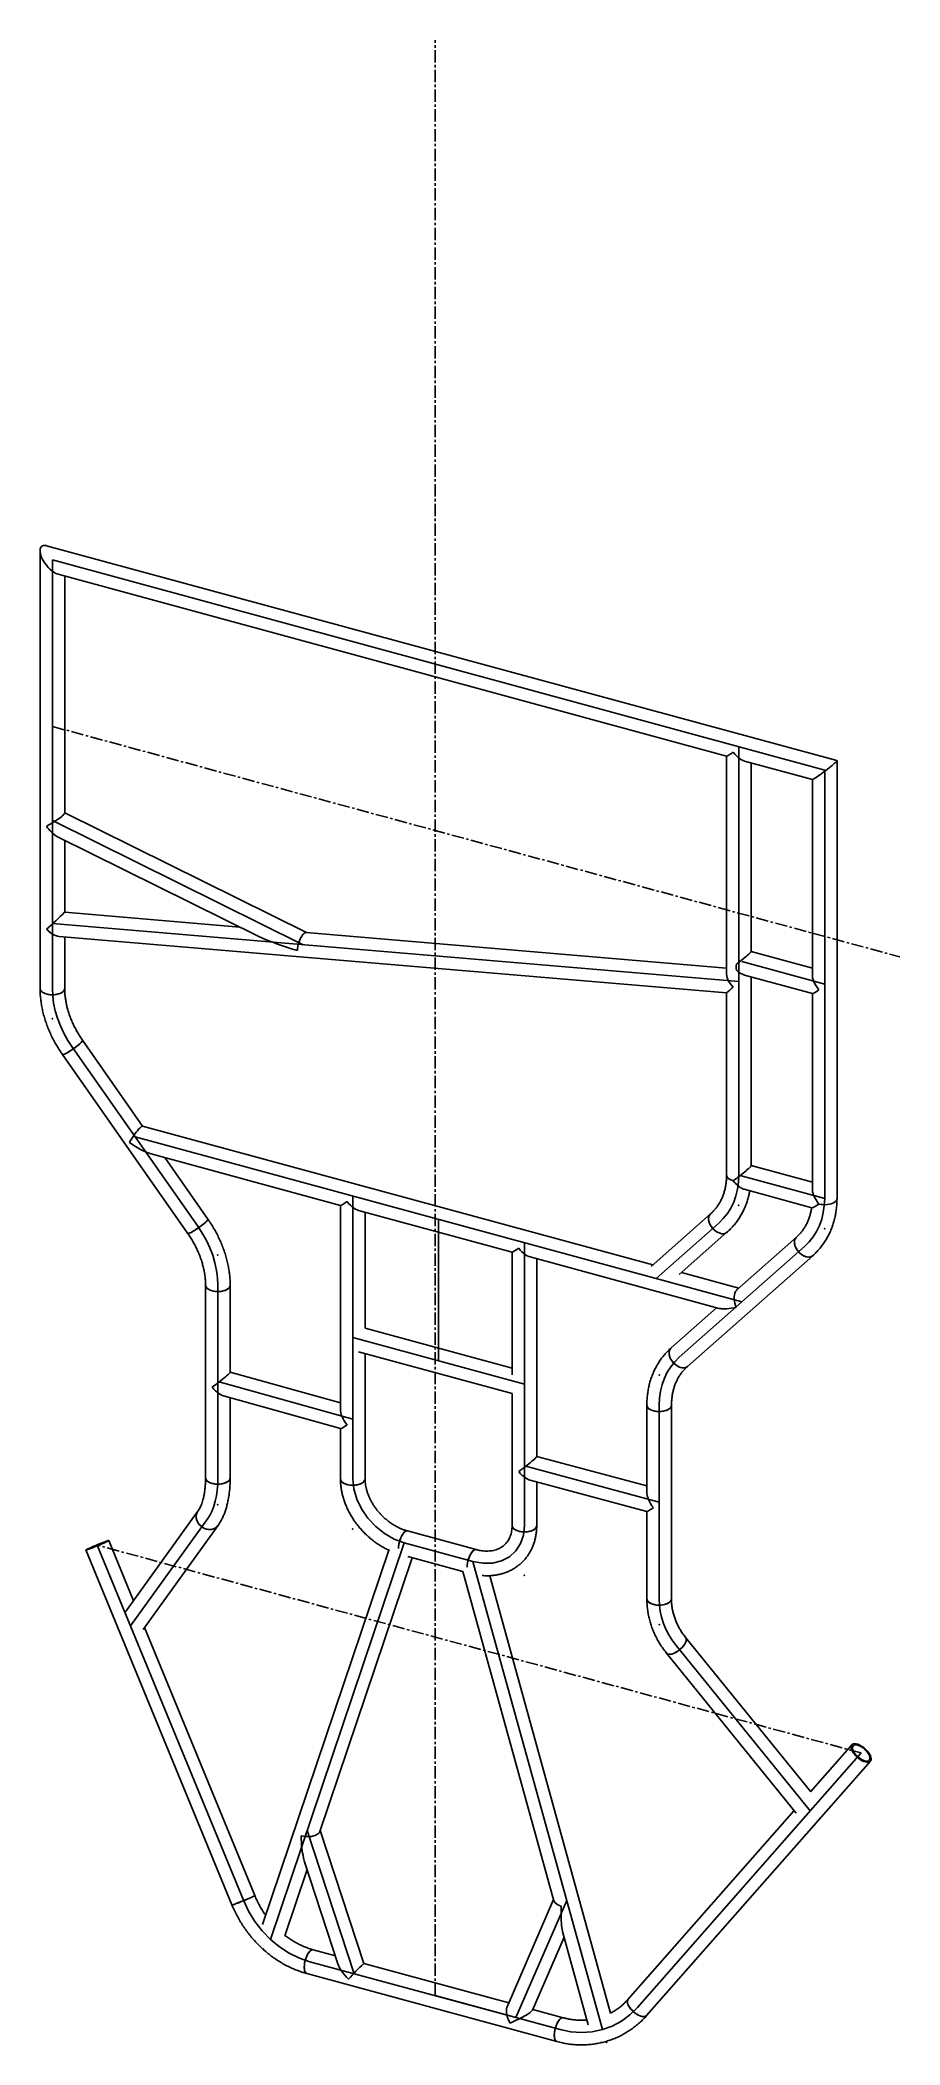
# Paper-space layout '_Trimetric' of a CAD drawing. Header units: millimetres. Extents: x -407 to 479, y -51 to 2014.
import ezdxf

# ---------------------------------------------------------------- set-up
doc = ezdxf.new("R2010")
doc.units = ezdxf.units.MM
doc.header["$PDSIZE"] = -1
doc.linetypes.add('CENTERX2', pattern=[20.32, 12.7, -2.54, 2.54, -2.54])

psp = doc.layouts.new('_Trimetric')

# ---------------------------------------------------------------- linework, layer by layer
at = {"color": 7, "linetype": 'CENTERX2'}
for p, q in [((0, 0), (0, 2014.4)), ((-394.4, 1307.4), (479.2, 1070)), ((439.2, 250), (-348.1, 464))]:
    psp.add_line(p, q, dxfattribs=at)
at = {"color": 7, "linetype": 'Continuous', "lineweight": 25}
for p, q in [((-407.1, 1488.5), (-407.1, 1037.6)), ((414.2, 1272.3), (-400.4, 1493.6)), ((-388.5, 1464.1), (300.5, 1276.8)), ((-381.7, 1218.2), (-381.7, 1462.3)), ((300.4, 1276.9), (300.4, 1052.7)), ((319.1, 1271.8), (388.9, 1252.8)), ((325.8, 1075.5), (325.8, 1270)), ((414.3, 821.2), (414.3, 1272.2)), ((388.9, 1252.8), (388.9, 1051.5)), ((-132.4, 1095), (-381.7, 1218.5)), ((-389.2, 1193.8), (-182.2, 1091.3)), ((-381.7, 1116), (-381.7, 1190.1)), ((-201.3, 1100.8), (-381.7, 1116)), ((300.4, 1058.5), (-132.8, 1095)), ((-387.6, 1091), (300.4, 1033)), ((-381.7, 1037.6), (-381.7, 1090.5)), ((388.9, 1058.5), (325.8, 1075.6)), ((300.4, 1033), (300.4, 845.3)), ((319.1, 1051.1), (388.9, 1032.2)), ((325.8, 854.9), (325.8, 1049.3)), ((388.9, 1032.2), (388.9, 830.9)), ((-301.4, 895.7), (-363.3, 984.1)), ((-384.1, 969.5), (-255, 785.3)), ((224.6, 752.8), (-301.5, 895.8)), ((-292.5, 867), (-97.4, 814)), ((-234.2, 799.8), (-278.6, 863.2)), ((388.9, 837.8), (325.8, 855)), ((318.6, 830.6), (388.4, 811.6)), ((-97.5, 814), (-97.5, 603.5)), ((-78.8, 808.9), (79.5, 765.9)), ((-72.1, 687.6), (-72.1, 807.1)), ((284, 805.3), (222.8, 751.2)), ((251.7, 742.9), (300.8, 786.3)), ((79.4, 765.9), (79.4, 639.6)), ((372.5, 781.3), (311.2, 727.2)), ((98.1, 760.9), (293, 707.9)), ((104.8, 555.4), (104.8, 759)), ((313, 728.8), (253.9, 744.8)), ((260.1, 648.2), (389.3, 762.2)), ((-236.6, 731.8), (-236.6, 533.4)), ((-211.2, 642.2), (-211.2, 731.8)), ((290.2, 708.6), (243.3, 667.2)), ((79.4, 646.5), (-72.1, 687.7)), ((-78.8, 663.2), (79.5, 620.2)), ((-72.1, 532.3), (-72.1, 661.4)), ((-97.5, 610.5), (-211.2, 642.2)), ((79.4, 620.2), (79.4, 484.2)), ((-217.9, 617.8), (-97.4, 584.1)), ((-211.2, 533.4), (-211.2, 615.9)), ((218.3, 608.2), (218.3, 518.1)), ((243.7, 408.8), (243.7, 608.2)), ((-97.5, 584.1), (-97.5, 532.3)), ((218.3, 525), (104.8, 555.4)), ((98.1, 530.9), (218.4, 498.7)), ((104.8, 484.2), (104.8, 529.1)), ((-244.5, 498.9), (-319, 395.3)), ((218.3, 498.7), (218.3, 408.8)), ((-300.9, 377), (-223.9, 484.1)), ((-224.7, 483.1), (-223.9, 484.1)), ((42.4, 459.5), (-28.4, 478.7)), ((-359.8, 459.1), (-209.3, 93.4)), ((-310.8, 406.8), (-336.3, 468.8)), ((-47.7, 458.9), (-177.9, 73.2)), ((-118.7, 169.2), (-23.5, 451)), ((-28.2, 452.3), (28.7, 436.8)), ((28.7, 436.8), (122.6, 97.8)), ((181, -18), (56.3, 432.6)), ((-185.8, 103.1), (-299.4, 379.1)), ((238.6, 352.7), (372.2, 188.1)), ((387.2, 210), (258.4, 368.7)), ((429.7, 258.4), (387.1, 210)), ((218.1, -20.5), (448.8, 241.6)), ((370.1, 190.7), (199, -3.7)), ((-73.3, 33.1), (-118.3, 170.2)), ((-155, 61.5), (-131.9, 130)), ((-134.8, 139), (-99.7, 31.8)), ((122.2, 99), (74.3, -11.4)), ((131.4, 66), (157.9, -29.9)), ((-102.7, 41.1), (-125.5, 47.3)), ((100.5, -14.9), (133, 60.1)), ((-132.2, 22.8), (125.5, -47.3)), ((76, -7.5), (-73.4, 33.1)), ((132.2, -22.8), (100.8, -14.2))]:
    psp.add_line(p, q, dxfattribs=at)
at = {"color": 7, "linetype": 'Continuous'}
for p, q in [((-394.4, 1037.6), (-394.4, 1478.9)), ((401.6, 1262.5), (-394.4, 1478.9)), ((313.1, 845.3), (313.1, 1286.6)), ((401.6, 821.2), (401.6, 1262.5)), ((-394.4, 1210.6), (-135.9, 1082.5)), ((-394.4, 1104.3), (313.1, 1044.7)), ((401.6, 1041.9), (316.3, 1065.1)), ((-373.7, 976.8), (-244.6, 792.5)), ((316.3, 714.7), (-309.1, 884.7)), ((313.1, 845.3), (401.6, 821.2)), ((-84.8, 532.3), (-84.8, 823.7)), ((3.7, 654), (3.6, 799.7)), ((227.8, 738.7), (292.4, 795.8)), ((92.1, 775.6), (92.1, 484.2)), ((380.9, 771.8), (251.7, 657.7)), ((-223.9, 731.8), (-223.9, 533.4)), ((92.1, 629.9), (-84.8, 678)), ((-84.8, 593.8), (-223.9, 632.6)), ((231, 608.2), (231, 408.8)), ((92.1, 545.7), (231, 508.5)), ((-234.2, 491.5), (-313.8, 380.8)), ((-197.5, 98.3), (-348.1, 464)), ((-169.6, 58), (-31.7, 466.4)), ((39, 447.2), (-31.7, 466.4)), ((172.5, -35), (39, 447.2)), ((248.5, 360.7), (386.8, 190.4)), ((208.5, -12.1), (439.2, 250)), ((-83.3, 22.6), (-131.7, 170.2)), ((83.3, -22.6), (135.7, 98.1)), ((128.9, -35), (-128.9, 35)), ((0, 0), (128.9, -35))]:
    psp.add_line(p, q, dxfattribs=at)
at = {"color": 7, "linetype": 'Continuous', "lineweight": 25, "flags": 128}
for points in [[(-388.5, 1464.1), (-389.8, 1464.5), (-391.5, 1465.4), (-393.3, 1466.5), (-395.1, 1467.8), (-396.9, 1469.4), (-398.7, 1471.2), (-400.3, 1473.1), (-401.9, 1475.1), (-403.3, 1477.2), (-404.5, 1479.4), (-405.5, 1481.5), (-406.2, 1483.6), (-406.8, 1485.6), (-407.1, 1487.5), (-407.1, 1489.1), (-406.9, 1490.6), (-406.4, 1491.8), (-405.6, 1492.8), (-404.7, 1493.5), (-403.5, 1493.9), (-402.2, 1493.9), (-400.7, 1493.7), (-400.4, 1493.6)], [(-405.6, 1492.8), (-406.4, 1491.8), (-406.9, 1490.6), (-407.1, 1489.1), (-407.1, 1487.5), (-406.8, 1485.6), (-406.2, 1483.6), (-405.5, 1481.5), (-404.5, 1479.4), (-403.3, 1477.2), (-401.9, 1475.1), (-400.3, 1473.1), (-398.7, 1471.2), (-396.9, 1469.4), (-395.1, 1467.8), (-393.3, 1466.5), (-391.5, 1465.4), (-389.8, 1464.5), (-388.5, 1464.1)], [(307.2, 1280.8), (305.7, 1279.7), (304.3, 1278.8), (303.1, 1278.1), (302.1, 1277.5), (301.3, 1277.1), (300.8, 1276.9), (300.5, 1276.8)], [(319.1, 1271.8), (317.7, 1272.3), (316, 1273.1), (314.2, 1274.2), (312.4, 1275.5), (310.6, 1277.1), (308.9, 1278.9), (307.2, 1280.8)], [(388.9, 1252.8), (389.2, 1252.8), (389.7, 1253), (390.5, 1253.4), (391.5, 1254), (392.7, 1254.8), (394.1, 1255.7), (395.6, 1256.8), (397.3, 1257.9), (399, 1259.2), (400.8, 1260.5), (402.7, 1261.9), (404.4, 1263.3), (406.2, 1264.7), (407.8, 1266), (409.3, 1267.3), (410.7, 1268.4), (411.8, 1269.5), (412.8, 1270.4), (413.5, 1271.1), (414, 1271.7), (414.2, 1272.1), (414.2, 1272.3), (414.2, 1272.3)], [(412.8, 1270.4), (411.8, 1269.5), (410.7, 1268.4), (409.3, 1267.3), (407.8, 1266), (406.2, 1264.7), (404.4, 1263.3), (402.7, 1261.9), (400.8, 1260.5), (399, 1259.2), (397.3, 1257.9), (395.6, 1256.8), (394.1, 1255.7), (392.7, 1254.8), (391.5, 1254), (390.5, 1253.4), (389.7, 1253), (389.2, 1252.8), (388.9, 1252.8)], [(414.2, 1272.3), (414.2, 1272.3), (414.2, 1272.1), (414, 1271.7), (413.5, 1271.1), (412.8, 1270.4)], [(-400.3, 1204.8), (-398.6, 1205.7), (-396.8, 1206.7), (-394.9, 1207.8), (-393, 1209), (-391.1, 1210.2), (-389.3, 1211.4), (-387.6, 1212.5), (-386.1, 1213.7), (-384.8, 1214.8), (-383.7, 1215.7), (-382.8, 1216.6), (-382.1, 1217.3), (-381.8, 1217.9), (-381.7, 1218.2)], [(-387.6, 1091), (-387.6, 1091), (-389.3, 1091.3), (-391.1, 1091.9), (-393, 1092.7), (-394.9, 1093.9), (-396.8, 1095.2), (-398.6, 1096.8), (-400.3, 1098.5)], [(-132.8, 1095), (-133.3, 1095), (-134.2, 1094.7), (-135.2, 1094), (-136.2, 1093.1), (-137.1, 1091.8), (-138.1, 1090.3), (-138.9, 1088.6), (-139.7, 1086.7), (-140.4, 1084.8), (-141, 1082.7), (-141.4, 1080.6), (-141.7, 1078.6), (-141.8, 1076.7)], [(310.6, 1062.6), (312.4, 1063.9), (314.2, 1065.3), (316, 1066.7), (317.7, 1068.1), (319.4, 1069.4), (320.9, 1070.6), (322.2, 1071.8), (323.4, 1072.9), (324.4, 1073.8), (325.1, 1074.5), (325.6, 1075.1), (325.8, 1075.4), (325.8, 1075.5)], [(-381.7, 1037.6), (-381.7, 1037.2), (-382, 1036.1), (-382.7, 1035), (-383.7, 1034), (-385, 1033.1), (-386.6, 1032.4), (-388.4, 1031.8), (-390.4, 1031.4), (-392.5, 1031.1), (-394.6, 1031), (-396.8, 1031.1), (-398.9, 1031.4), (-400.8, 1031.9), (-402.6, 1032.5), (-404.1, 1033.3), (-405.3, 1034.2), (-406.3, 1035.2), (-406.9, 1036.3), (-407.1, 1037.4), (-407.1, 1037.6)], [(-383.2, 1034.5), (-384.3, 1033.6), (-385.8, 1032.8), (-387.5, 1032.1), (-389.4, 1031.6), (-391.4, 1031.2), (-393.6, 1031), (-395.7, 1031.1), (-397.8, 1031.3), (-399.9, 1031.7), (-401.7, 1032.2), (-403.4, 1032.9), (-404.8, 1033.8), (-405.9, 1034.7), (-406.6, 1035.8), (-407, 1036.8), (-407.1, 1037.6)], [(300.4, 1052.7), (300.4, 1052.2), (300.6, 1050.5), (301.1, 1048.7), (301.9, 1046.7), (302.9, 1044.7), (304.1, 1042.7), (305.6, 1040.8), (307.2, 1038.9)], [(388.9, 1051.5), (388.9, 1050.5), (389.2, 1048.6), (389.7, 1046.6), (390.5, 1044.6), (391.5, 1042.4), (392.7, 1040.3), (394.1, 1038.1), (395.6, 1036.1)], [(395.6, 1036.1), (394.1, 1035), (392.7, 1034.1), (391.5, 1033.4), (390.5, 1032.8), (389.7, 1032.4), (389.2, 1032.2), (388.9, 1032.2)], [(-384.1, 969.6), (-384.1, 969.6), (-383.9, 969.4), (-383.3, 969.5), (-382.4, 969.7), (-381.3, 970.2), (-380, 970.9), (-378.5, 971.7), (-376.9, 972.7), (-375.1, 973.8), (-373.4, 975), (-371.6, 976.2), (-369.9, 977.5), (-368.3, 978.7), (-366.9, 979.9), (-365.6, 981), (-364.6, 982), (-363.9, 982.8), (-363.4, 983.5), (-363.3, 983.9), (-363.3, 984.1)], [(-384.1, 969.5), (-384, 969.5), (-383.6, 969.4), (-382.9, 969.6), (-381.9, 969.9), (-380.7, 970.5), (-379.3, 971.3), (-377.7, 972.2), (-376, 973.2), (-374.3, 974.4), (-372.5, 975.6), (-370.7, 976.8), (-369.1, 978.1), (-367.6, 979.3), (-366.2, 980.5), (-365.1, 981.5)], [(-365.1, 981.5), (-364.2, 982.4), (-363.6, 983.2), (-363.3, 983.7), (-363.3, 984.1), (-363.3, 984.1)], [(-315.1, 878.9), (-314.1, 880.5), (-313, 882.3), (-311.9, 884.1), (-310.6, 885.9), (-309.3, 887.7), (-308, 889.4), (-306.7, 891), (-305.5, 892.4), (-304.4, 893.6), (-303.4, 894.6), (-302.6, 895.3), (-302, 895.7), (-301.5, 895.8), (-301.5, 895.8)], [(307.2, 839.5), (308.9, 840.7), (310.6, 841.9), (312.4, 843.3), (314.2, 844.6), (316, 846), (317.7, 847.4), (319.4, 848.7), (320.9, 850), (322.2, 851.2), (323.4, 852.2), (324.4, 853.1), (325.1, 853.8), (325.6, 854.4), (325.8, 854.8), (325.8, 854.9)], [(307.2, 839.5), (305.8, 839.9), (304.2, 840.6), (302.8, 841.5), (301.7, 842.4), (300.9, 843.5), (300.5, 844.6), (300.4, 845.3)], [(300.4, 845.3), (300.4, 845.1), (300.7, 844), (301.3, 842.9), (302.2, 841.9), (303.4, 841), (305, 840.3), (306.7, 839.6), (307.2, 839.5)], [(388.9, 830.9), (388.9, 829.8), (389.2, 828), (389.7, 826), (390.5, 823.9), (391.5, 821.8), (392.7, 819.6), (394.1, 817.5), (395.6, 815.4)], [(395.6, 815.4), (394.1, 817.5), (392.7, 819.6), (391.5, 821.8), (390.5, 823.9), (389.7, 826), (389.2, 828), (388.9, 829.8), (388.9, 830.9)], [(-97.4, 814), (-97.2, 814), (-96.6, 814.2), (-95.8, 814.6), (-94.8, 815.2), (-93.6, 816), (-92.2, 816.9), (-90.7, 817.9)], [(-90.7, 817.9), (-89.1, 816), (-87.3, 814.2), (-85.5, 812.7), (-83.7, 811.3), (-81.9, 810.2), (-80.2, 809.4), (-78.8, 808.9)], [(414.3, 821.2), (414.1, 820.3), (413.7, 819.2), (412.8, 818.2), (411.6, 817.2), (410.1, 816.4), (408.3, 815.7), (406.4, 815.2), (404.2, 814.8), (402, 814.7), (399.8, 814.8), (397.7, 815), (395.6, 815.4)], [(395.6, 815.4), (397.7, 815), (399.8, 814.8), (402, 814.7), (404.2, 814.8), (406.4, 815.2), (408.3, 815.7), (410.1, 816.4), (411.6, 817.2), (412.8, 818.2), (413.7, 819.2), (414.1, 820.3), (414.3, 821.2)], [(-234.2, 799.8), (-234.1, 799.6), (-234.3, 799.2), (-234.7, 798.5), (-235.5, 797.7), (-236.5, 796.7), (-237.7, 795.6), (-239.2, 794.4), (-240.7, 793.2), (-242.4, 791.9), (-244.2, 790.7), (-246, 789.5), (-247.7, 788.4), (-249.3, 787.4), (-250.8, 786.6), (-252.2, 785.9), (-253.3, 785.4), (-254.1, 785.2), (-254.7, 785.1), (-255, 785.3)], [(-236, 797.2), (-237.1, 796.2), (-238.4, 795), (-239.9, 793.8), (-241.6, 792.5), (-243.3, 791.3), (-245.1, 790.1), (-246.8, 788.9), (-248.5, 787.9), (-250.1, 787), (-251.5, 786.2), (-252.7, 785.6), (-253.7, 785.3), (-254.4, 785.1), (-254.9, 785.2), (-255, 785.3)], [(-234.2, 799.8), (-234.1, 799.8), (-234.2, 799.4), (-234.5, 798.9), (-235.1, 798.1), (-236, 797.2)], [(301, 786.5), (299.9, 785.6), (298.6, 785.1), (297.1, 784.8), (295.4, 784.9), (293.7, 785.3), (291.9, 786), (290.1, 786.9), (288.4, 788.2), (286.9, 789.6), (285.5, 791.2), (284.2, 793), (283.3, 794.8), (282.5, 796.7), (282.1, 798.5), (282, 800.3), (282.1, 801.9), (282.6, 803.4), (283.4, 804.6), (284, 805.3)], [(284, 805.3), (283.8, 805.1), (282.9, 804), (282.3, 802.7), (282, 801.1), (282, 799.4), (282.3, 797.6), (282.9, 795.8), (283.7, 793.9), (284.8, 792.1), (286.1, 790.4), (287.6, 788.9), (289.3, 787.5), (291, 786.4), (292.8, 785.6), (294.5, 785), (296.2, 784.8), (297.8, 784.9), (299.3, 785.3), (300.5, 786), (300.8, 786.3)], [(79.5, 765.9), (79.7, 765.9), (80.3, 766.1), (81, 766.5), (82, 767.1), (83.2, 767.9), (84.6, 768.8), (86.2, 769.9)], [(86.2, 769.9), (87.8, 767.9), (89.6, 766.2), (91.4, 764.6), (93.2, 763.2), (95, 762.1), (96.7, 761.3), (98.1, 760.9)], [(389.5, 762.4), (388.4, 761.6), (387, 761), (385.5, 760.8), (383.8, 760.9), (382.1, 761.2), (380.3, 761.9), (378.6, 762.9), (376.9, 764.1), (375.3, 765.6), (373.9, 767.2), (372.7, 769), (371.7, 770.8), (371, 772.7), (370.6, 774.5), (370.4, 776.3), (370.6, 777.9), (371.1, 779.3), (371.8, 780.6), (372.5, 781.3)], [(372.5, 781.3), (372.3, 781.1), (371.4, 780), (370.8, 778.6), (370.5, 777.1), (370.5, 775.4), (370.7, 773.6), (371.3, 771.7), (372.2, 769.9), (373.3, 768.1), (374.6, 766.4), (376.1, 764.8), (377.7, 763.5), (379.5, 762.4), (381.2, 761.6), (383, 761), (384.7, 760.8), (386.3, 760.9), (387.7, 761.3), (388.9, 762), (389.3, 762.2)], [(-236.6, 731.8), (-236.5, 731.4), (-236.2, 730.3), (-235.5, 729.2), (-234.5, 728.3), (-233.2, 727.4), (-231.6, 726.6), (-229.8, 726)], [(-236.6, 731.8), (-236.4, 730.8), (-235.9, 729.8), (-235.1, 728.7), (-233.9, 727.8), (-232.4, 727), (-230.7, 726.3), (-228.8, 725.8), (-226.8, 725.5), (-224.6, 725.3), (-222.5, 725.3), (-220.4, 725.5), (-218.4, 725.9), (-216.5, 726.5), (-214.9, 727.2), (-213.5, 728.1), (-212.4, 729), (-211.6, 730.1), (-211.2, 731.1), (-211.2, 731.8)], [(-229.8, 726), (-227.8, 725.6), (-225.7, 725.4), (-223.6, 725.3), (-221.4, 725.4), (-219.3, 725.7), (-217.4, 726.2), (-215.7, 726.8), (-214.1, 727.6), (-212.9, 728.5), (-212, 729.5), (-211.4, 730.6), (-211.2, 731.7), (-211.2, 731.8)], [(311.2, 727.2), (310.6, 726.5), (309.8, 725.2), (309.1, 723.7), (308.7, 721.9), (308.4, 719.9), (308.4, 717.7), (308.6, 715.5), (309, 713.2), (309.6, 711), (310.4, 708.9)], [(310.4, 708.9), (307.8, 708.5), (305.3, 708.1), (303, 707.8), (300.8, 707.6), (298.8, 707.5), (297, 707.5), (295.4, 707.5), (294.1, 707.7), (293, 707.9)], [(260.1, 648.2), (259.2, 647.5), (257.8, 646.9), (256.3, 646.7), (254.7, 646.8), (252.9, 647.2), (251.2, 647.8), (249.4, 648.8), (247.7, 650), (246.2, 651.5), (244.7, 653.1), (243.5, 654.9), (242.5, 656.7), (241.8, 658.6), (241.4, 660.4), (241.3, 662.2), (241.4, 663.8), (241.9, 665.2), (242.6, 666.5), (243.3, 667.2)], [(243.3, 667.2), (243.1, 667), (242.2, 665.9), (241.6, 664.5), (241.3, 663), (241.3, 661.3), (241.6, 659.5), (242.1, 657.6), (243, 655.8), (244.1, 654), (245.4, 652.3), (246.9, 650.7), (248.6, 649.4), (250.3, 648.3), (252.1, 647.5), (253.8, 646.9), (255.5, 646.7), (257.1, 646.8), (258.5, 647.2), (259.8, 647.9), (260.1, 648.2)], [(-229.8, 626.8), (-228.1, 628), (-226.4, 629.2), (-224.6, 630.6), (-222.8, 631.9), (-221, 633.3), (-219.3, 634.7), (-217.6, 636), (-216.1, 637.3), (-214.8, 638.4), (-213.6, 639.5), (-212.6, 640.4), (-211.9, 641.1), (-211.4, 641.7), (-211.2, 642.1), (-211.2, 642.2)], [(-217.9, 617.8), (-219.3, 618.2), (-221, 619.1), (-222.8, 620.2), (-224.6, 621.5), (-226.4, 623.1), (-228.1, 624.9), (-229.8, 626.8)], [(-97.5, 603.5), (-97.4, 602.4), (-97.2, 600.6), (-96.6, 598.6), (-95.8, 596.5), (-94.8, 594.3), (-93.6, 592.2), (-92.2, 590), (-90.7, 588)], [(243.7, 608.2), (243.6, 607.5), (243.2, 606.4), (242.5, 605.4), (241.4, 604.4), (240, 603.6), (238.4, 602.9), (236.5, 602.3), (234.5, 601.9), (232.4, 601.7), (230.2, 601.7), (228.1, 601.8), (226.1, 602.2), (224.2, 602.7), (222.5, 603.4), (221, 604.2), (219.8, 605.1), (219, 606.1), (218.5, 607.2), (218.3, 608.2)], [(218.3, 608.2), (218.3, 607.8), (218.7, 606.7), (219.3, 605.6), (220.4, 604.6), (221.7, 603.8), (223.3, 603), (225.1, 602.4)], [(225.1, 602.4), (227.1, 602), (229.2, 601.7), (231.3, 601.7), (233.5, 601.8), (235.5, 602.1), (237.5, 602.6), (239.2, 603.2), (240.7, 604), (242, 604.9), (242.9, 605.9), (243.5, 607), (243.7, 608.1), (243.7, 608.2)], [(-90.7, 588), (-92.2, 586.9), (-93.6, 586), (-94.8, 585.3), (-95.8, 584.7), (-96.6, 584.3), (-97.2, 584.1), (-97.4, 584.1)], [(86.2, 539.9), (87.8, 541.1), (89.6, 542.4), (91.4, 543.7), (93.2, 545.1), (95, 546.5), (96.7, 547.9), (98.3, 549.2), (99.9, 550.5), (101.2, 551.6), (102.4, 552.7), (103.3, 553.6), (104.1, 554.3), (104.5, 554.9), (104.8, 555.3), (104.8, 555.4)], [(98.1, 530.9), (96.7, 531.4), (95, 532.2), (93.2, 533.3), (91.4, 534.7), (89.6, 536.2), (87.8, 538), (86.2, 539.9)], [(-229.8, 527.6), (-231.6, 528.2), (-233.2, 529), (-234.5, 529.8), (-235.5, 530.8), (-236.2, 531.9), (-236.5, 533), (-236.6, 533.4)], [(-211.2, 533.4), (-211.2, 532.7), (-211.6, 531.6), (-212.4, 530.6), (-213.5, 529.6), (-214.9, 528.8), (-216.5, 528.1), (-218.4, 527.5), (-220.4, 527.1), (-222.5, 526.9), (-224.6, 526.9), (-226.8, 527), (-228.8, 527.4), (-230.7, 527.9), (-232.4, 528.6), (-233.9, 529.4), (-235.1, 530.3), (-235.9, 531.3), (-236.4, 532.4), (-236.6, 533.4)], [(-211.2, 533.4), (-211.2, 533.3), (-211.4, 532.2), (-212, 531.1), (-212.9, 530.1), (-214.1, 529.2), (-215.7, 528.4), (-217.4, 527.8), (-219.3, 527.3), (-221.4, 527), (-223.6, 526.9), (-225.7, 526.9), (-227.8, 527.2), (-229.8, 527.6)], [(-97.5, 532.3), (-97.5, 532.1), (-97.2, 531), (-96.7, 530), (-95.7, 529), (-94.5, 528), (-92.9, 527.3), (-91.2, 526.6), (-89.2, 526.2), (-87.2, 525.9), (-85, 525.7), (-82.9, 525.8), (-80.8, 526.1), (-78.8, 526.5), (-77, 527.1), (-75.4, 527.9), (-74.1, 528.7), (-73.1, 529.7), (-72.4, 530.8), (-72.1, 531.9), (-72.1, 532.3)], [(-72.1, 532.3), (-72.2, 531.6), (-72.6, 530.5), (-73.3, 529.5), (-74.4, 528.5), (-75.8, 527.7), (-77.4, 526.9), (-79.3, 526.4), (-81.3, 526), (-83.4, 525.8), (-85.6, 525.8), (-87.7, 525.9), (-89.7, 526.3), (-91.6, 526.8), (-93.3, 527.5), (-94.8, 528.3), (-96, 529.2), (-96.8, 530.2), (-97.3, 531.3), (-97.5, 532.3)], [(218.3, 518.1), (218.4, 517.1), (218.6, 515.2), (219.2, 513.2), (220, 511.1), (221, 509), (222.2, 506.9), (223.6, 504.7), (225.1, 502.7)], [(-244.5, 498.9), (-244.8, 498.5), (-245.6, 496.9), (-246.1, 495.1), (-246.2, 493.2), (-246, 491.3), (-245.4, 489.4), (-244.6, 487.5), (-243.4, 485.8), (-241.9, 484.2), (-240.3, 482.8), (-238.4, 481.7), (-236.5, 480.9), (-234.4, 480.4), (-232.4, 480.2), (-230.4, 480.3), (-228.5, 480.7), (-226.8, 481.5), (-225.3, 482.5), (-224.1, 483.8), (-223.9, 484.1)], [(-244.5, 498.9), (-245.2, 497.7), (-245.9, 496), (-246.2, 494.2), (-246.1, 492.3), (-245.8, 490.3), (-245, 488.4), (-244, 486.6), (-242.7, 485), (-241.1, 483.5), (-239.4, 482.3), (-237.5, 481.3), (-235.5, 480.6), (-233.4, 480.2), (-231.4, 480.2), (-229.5, 480.5), (-227.7, 481.1), (-226.1, 482), (-224.7, 483.1)], [(225.1, 502.7), (223.6, 501.6), (222.2, 500.7), (221, 500), (220, 499.4), (219.2, 499), (218.6, 498.7), (218.4, 498.7)], [(-37.6, 460.6), (-37.6, 462.1), (-37.4, 464.1), (-37, 466.2), (-36.5, 468.2), (-35.8, 470.3), (-35, 472.2), (-34.2, 474), (-33.2, 475.5), (-32.2, 476.8), (-31.2, 477.8), (-30.2, 478.4), (-29.3, 478.7), (-28.4, 478.7), (-28.4, 478.7)], [(86.2, 478.4), (84.4, 479), (82.8, 479.8), (81.4, 480.6), (80.4, 481.6), (79.8, 482.7), (79.4, 483.8), (79.4, 484.2)], [(104.8, 484.2), (104.7, 483.5), (104.3, 482.4), (103.6, 481.4), (102.5, 480.4), (101.1, 479.6), (99.5, 478.9), (97.6, 478.3), (95.6, 477.9), (93.5, 477.7), (91.3, 477.7), (89.2, 477.8), (87.1, 478.2), (85.2, 478.7), (83.5, 479.4), (82.1, 480.2), (80.9, 481.1), (80.1, 482.1), (79.5, 483.2), (79.4, 484.2)], [(104.8, 484.2), (104.8, 484.1), (104.6, 483), (104, 481.9), (103.1, 480.9), (101.8, 480), (100.3, 479.2), (98.6, 478.6), (96.6, 478.1), (94.5, 477.8), (92.4, 477.7), (90.3, 477.7), (88.2, 478), (86.2, 478.4)], [(-357.4, 460.4), (-358.5, 459.9), (-359.2, 459.5), (-359.7, 459.2), (-359.8, 459.1), (-359.6, 459.1), (-359, 459.3), (-358.2, 459.6), (-357, 460), (-355.6, 460.5), (-354, 461.1), (-352.2, 461.8), (-350.2, 462.6), (-348.3, 463.4), (-346.3, 464.2), (-344.3, 465), (-342.5, 465.8), (-340.8, 466.5), (-339.4, 467.2), (-338.2, 467.8), (-337.2, 468.2), (-336.6, 468.5), (-336.3, 468.7), (-336.4, 468.8), (-336.8, 468.7), (-337.5, 468.5), (-338.5, 468.2), (-339.8, 467.7), (-341.3, 467.1), (-343, 466.4), (-344.9, 465.7), (-346.9, 464.9), (-348.9, 464.1), (-350.8, 463.3), (-352.7, 462.5), (-354.5, 461.7), (-356, 461), (-357.4, 460.4)], [(-356.2, 460.9), (-357.2, 460.4), (-357.9, 460), (-358.3, 459.8), (-358.3, 459.7), (-358, 459.8), (-357.4, 459.9), (-356.5, 460.2), (-355.3, 460.7), (-353.9, 461.2), (-352.3, 461.8), (-350.6, 462.5), (-348.8, 463.2), (-346.9, 464), (-345.1, 464.8), (-343.4, 465.5), (-341.9, 466.2), (-340.5, 466.8), (-339.4, 467.3), (-338.5, 467.7), (-338, 468), (-337.8, 468.2), (-337.9, 468.2), (-338.4, 468.1), (-339.1, 467.8), (-340.2, 467.5), (-341.5, 467), (-343, 466.4), (-344.6, 465.8), (-346.4, 465), (-348.3, 464.3), (-350.1, 463.5), (-351.8, 462.8), (-353.5, 462.1), (-355, 461.4), (-356.2, 460.9)], [(42.4, 459.5), (41.7, 459.5), (40.8, 459.3), (39.8, 458.7), (38.8, 457.8), (37.8, 456.6), (36.8, 455.1), (35.9, 453.4), (35.1, 451.5), (34.4, 449.5), (33.9, 447.5), (33.4, 445.4), (33.2, 443.3), (33.1, 441.4)], [(243.7, 408.8), (243.6, 408.1), (243.2, 407), (242.5, 406), (241.4, 405), (240, 404.2), (238.4, 403.5), (236.5, 402.9), (234.5, 402.5), (232.4, 402.3), (230.2, 402.3), (228.1, 402.4), (226.1, 402.8), (224.2, 403.3), (222.5, 404), (221, 404.8), (219.8, 405.7), (219, 406.7), (218.5, 407.8), (218.3, 408.8)], [(218.3, 408.8), (218.3, 408.6), (218.6, 407.5), (219.1, 406.5), (220.1, 405.5), (221.3, 404.6), (222.9, 403.8), (224.6, 403.1), (226.6, 402.7), (228.6, 402.4), (230.8, 402.2), (232.9, 402.3), (235, 402.6), (237, 403), (238.8, 403.6), (240.4, 404.4), (241.7, 405.3), (242.7, 406.2), (243.4, 407.3), (243.7, 408.4), (243.7, 408.8)], [(238.6, 352.7), (239.1, 352.3), (240, 351.8), (241.1, 351.6), (242.5, 351.6), (244, 351.9), (245.7, 352.5), (247.4, 353.3), (249.2, 354.3), (251, 355.5), (252.7, 356.8), (254.2, 358.3), (255.6, 359.8), (256.8, 361.4), (257.8, 362.9), (258.5, 364.4), (258.9, 365.7), (259, 366.9), (258.8, 368), (258.4, 368.7)], [(258.2, 363.6), (257.3, 362.1), (256.3, 360.6), (255, 359), (253.5, 357.5), (251.8, 356.1), (250.1, 354.9), (248.3, 353.8), (246.6, 352.9), (244.9, 352.2), (243.2, 351.8), (241.8, 351.6), (240.5, 351.7), (239.5, 352), (238.7, 352.6), (238.6, 352.7)], [(448.6, 241.4), (447.7, 240.8), (446.5, 240.5), (445.2, 240.5), (443.7, 240.7), (442.1, 241.3), (440.3, 242), (438.6, 243), (436.9, 244.2), (435.2, 245.6), (433.7, 247.1), (432.3, 248.6), (431.1, 250.2), (430.1, 251.8), (429.4, 253.4), (429, 254.8), (428.9, 256.2), (429.1, 257.3), (429.6, 258.2), (430.3, 258.9), (431.3, 259.3), (432.6, 259.5), (434, 259.4), (435.6, 259), (437.2, 258.4), (439, 257.5), (440.7, 256.4), (442.4, 255.1), (444, 253.7), (445.5, 252.1), (446.8, 250.5), (447.9, 248.9), (448.7, 247.3), (449.3, 245.8), (449.5, 244.4), (449.5, 243.2), (449.2, 242.2), (448.6, 241.4)], [(447.4, 242.5), (446.6, 241.9), (445.5, 241.7), (444.2, 241.7), (442.8, 242), (441.3, 242.5), (439.7, 243.3), (438.1, 244.3), (436.5, 245.5), (435, 246.8), (433.6, 248.2), (432.5, 249.7), (431.5, 251.2), (430.8, 252.6), (430.4, 254), (430.2, 255.2), (430.3, 256.3), (430.8, 257.2), (431.5, 257.8), (432.4, 258.2), (433.6, 258.3), (434.9, 258.2), (436.4, 257.7), (438, 257.1), (439.6, 256.2), (441.2, 255.1), (442.7, 253.9), (444.2, 252.5), (445.4, 251), (446.5, 249.5), (447.3, 248.1), (447.9, 246.7), (448.2, 245.3), (448.2, 244.2), (447.9, 243.2), (447.4, 242.5)], [(-138, 164.6), (-136, 164.2), (-133.9, 163.9), (-131.7, 163.8), (-129.5, 163.9), (-127.4, 164.1), (-125.4, 164.6), (-123.6, 165.1), (-122, 165.9), (-120.6, 166.7), (-119.6, 167.6), (-118.9, 168.6), (-118.7, 169.2)], [(-134.8, 139), (-135.2, 140.1), (-135.6, 142), (-136.1, 144.2), (-136.5, 146.6), (-136.9, 149.2), (-137.2, 152), (-137.5, 155), (-137.7, 158.1), (-137.9, 161.3), (-138, 164.6)], [(-209.3, 93.4), (-209.3, 93.4), (-209.1, 93.4), (-208.5, 93.6), (-207.6, 93.9), (-206.5, 94.3), (-205.1, 94.8), (-203.4, 95.4), (-201.6, 96.1), (-199.7, 96.9), (-197.7, 97.7), (-195.8, 98.5), (-193.8, 99.3), (-192, 100.1), (-190.3, 100.8), (-188.9, 101.5), (-187.6, 102.1), (-186.7, 102.5), (-186.1, 102.8), (-185.8, 103), (-185.8, 103.1)], [(-188.2, 101.8), (-189.6, 101.2), (-191.1, 100.5), (-192.9, 99.7), (-194.8, 98.9), (-196.7, 98.1), (-198.7, 97.3), (-200.7, 96.5), (-202.6, 95.8), (-204.3, 95.1), (-205.8, 94.5), (-207.1, 94), (-208.1, 93.7), (-208.8, 93.5), (-209.2, 93.4), (-209.3, 93.4)], [(122.6, 97.8), (122.6, 97.8), (123.1, 96.7), (123.9, 95.6), (125.1, 94.6), (126.5, 93.7), (128.2, 92.9), (130.1, 92.3)], [(130.1, 92.3), (130, 89), (129.9, 85.8), (129.9, 82.8), (129.9, 79.8), (130, 77.1), (130.2, 74.5), (130.4, 72.2), (130.6, 70), (130.9, 68.2), (131.2, 66.6), (131.4, 66)], [(-132.2, 22.8), (-132.6, 22.9), (-133.3, 23.5), (-133.9, 24.4), (-134.4, 25.6), (-134.7, 27.1), (-134.8, 28.8), (-134.7, 30.7), (-134.5, 32.7), (-134.2, 34.8), (-133.6, 36.8), (-133, 38.9), (-132.2, 40.8), (-131.3, 42.6), (-130.4, 44.1), (-129.4, 45.4), (-128.4, 46.4), (-127.4, 47), (-126.4, 47.3), (-125.5, 47.3), (-125.5, 47.3)], [(-128.9, 45.9), (-129.9, 44.8), (-130.8, 43.4), (-131.8, 41.7), (-132.6, 39.9), (-133.3, 37.9), (-133.9, 35.8), (-134.4, 33.7), (-134.7, 31.7), (-134.8, 29.7), (-134.7, 27.9), (-134.5, 26.3), (-134.2, 25), (-133.6, 23.9), (-133, 23.2), (-132.2, 22.8)], [(-89.2, 17), (-91.2, 19.1), (-93.1, 21.2), (-94.8, 23.3), (-96.4, 25.4), (-97.7, 27.5), (-98.7, 29.5), (-99.5, 31.4), (-99.7, 31.8)], [(77.3, -28.3), (76.2, -26.1), (75.3, -23.9), (74.5, -21.7), (73.9, -19.5), (73.6, -17.4), (73.5, -15.3), (73.7, -13.5), (74.1, -11.9), (74.3, -11.4)], [(100.5, -14.9), (100.3, -15.1), (99.9, -15.7), (99.1, -16.4), (98.1, -17.2), (96.9, -18.1), (95.5, -19.1), (93.8, -20.1), (92, -21.2), (90.1, -22.2), (88, -23.3), (85.9, -24.4), (83.7, -25.4), (81.6, -26.4), (79.4, -27.4), (77.3, -28.3)], [(218.1, -20.5), (217.4, -21), (216.4, -21.5), (215.2, -21.6), (213.8, -21.5), (212.2, -21.1), (210.5, -20.5), (208.8, -19.6), (207, -18.5), (205.3, -17.2), (203.7, -15.8), (202.2, -14.3), (201, -12.7), (199.9, -11.1), (199.1, -9.5), (198.5, -8), (198.2, -6.6), (198.3, -5.3), (198.6, -4.3), (199, -3.7)], [(218.1, -20.5), (217.9, -20.7), (217, -21.3), (215.9, -21.6), (214.5, -21.6), (213, -21.4), (211.4, -20.8), (209.7, -20.1), (207.9, -19.1), (206.2, -17.9), (204.5, -16.5), (203, -15), (201.6, -13.5), (200.4, -11.9), (199.4, -10.3), (198.7, -8.7), (198.3, -7.3), (198.2, -5.9), (198.4, -4.8), (198.9, -3.9), (199, -3.7)], [(132.2, -22.8), (132.2, -22.8), (131.3, -22.7), (130.4, -23), (129.4, -23.7), (128.4, -24.7), (127.4, -25.9), (126.4, -27.5), (125.5, -29.2), (124.8, -31.2), (124.1, -33.2), (123.6, -35.3), (123.2, -37.4), (123, -39.4), (122.9, -41.3), (123.1, -43), (123.4, -44.4), (123.8, -45.7), (124.4, -46.6), (125.1, -47.1), (125.5, -47.3)], [(128.9, -24.1), (127.9, -25.3), (126.9, -26.7), (126, -28.3), (125.1, -30.2), (124.4, -32.2), (123.8, -34.2), (123.4, -36.3), (123.1, -38.4), (122.9, -40.3), (123, -42.1), (123.2, -43.7), (123.6, -45.1), (124.1, -46.1), (124.8, -46.9), (125.5, -47.3)]]:
    psp.add_lwpolyline(points, dxfattribs=at)
at = {"color": 7, "linetype": 'Continuous', "flags": 128}
for points in [[(-394.4, 1037.6), (-394.1, 1030), (-393.1, 1022.3), (-391.4, 1014.6), (-389.1, 1006.8), (-386.1, 999.1), (-382.6, 991.5), (-378.4, 984), (-373.7, 976.8)], [(313.1, 845.3), (312.8, 837.9), (311.8, 830.7), (310.1, 823.9), (307.8, 817.4), (304.8, 811.3), (301.3, 805.6), (297.1, 800.4), (292.4, 795.8)], [(401.6, 821.2), (401.2, 813.9), (400.2, 806.7), (398.6, 799.9), (396.2, 793.4), (393.3, 787.3), (389.7, 781.6), (385.6, 776.4), (380.9, 771.8)], [(-244.6, 792.5), (-239.9, 785.3), (-235.7, 777.9), (-232.2, 770.3), (-229.2, 762.6), (-226.9, 754.8), (-225.2, 747.1), (-224.2, 739.4), (-223.9, 731.8)], [(251.7, 657.7), (247, 653), (242.9, 647.8), (239.3, 642.2), (236.4, 636.1), (234, 629.6), (232.4, 622.7), (231.4, 615.6), (231, 608.2)], [(-223.9, 533.4), (-224, 526.9), (-224.5, 520.6), (-225.4, 514.8), (-226.5, 509.2), (-228, 504.1), (-229.8, 499.5), (-231.8, 495.2), (-234.2, 491.5)], [(-84.8, 532.3), (-83.8, 522), (-80.7, 511.5), (-75.8, 501.3), (-69.2, 491.7), (-61.2, 483.1), (-52, 475.9), (-42.1, 470.2), (-31.7, 466.4)], [(92.1, 484.2), (91.1, 474.4), (88.1, 465.6), (83.2, 458.1), (76.6, 452.1), (68.5, 447.9), (59.3, 445.6), (49.4, 445.4), (39, 447.2)], [(231, 408.8), (231.3, 402.4), (232.1, 396), (233.5, 389.7), (235.5, 383.5), (238, 377.5), (241, 371.7), (244.5, 366.1), (248.5, 360.7)], [(-197.5, 98.3), (-192.2, 87), (-185.7, 76.5), (-178.1, 66.7), (-169.6, 58), (-160.3, 50.3), (-150.3, 43.8), (-139.7, 38.7), (-128.9, 35)], [(208.5, -12.1), (200.8, -19.8), (192.1, -26.2), (182.6, -31.3), (172.5, -35), (161.9, -37.3), (151, -38), (139.9, -37.3), (128.9, -35)]]:
    psp.add_lwpolyline(points, dxfattribs=at)
at = {"color": 7, "linetype": 'Continuous', "lineweight": 25}
for centre, radius, start, end in [((-402.3, 1488.5), 5.48, 69.8942, 128.2499), ((-372.1, 1222.3), 33.3, 211.8465, 239.0217), ((-674.8, 1410), 415.1, 311.3775, 314.9013), ((-71.6, 1334.9), 267.6, 245.5798, 254.7856), ((329.9, 1059.5), 19.6, 170.9725, 189.0275), ((326, 1071.6), 21.6, 224.6102, 251.3785), ((-386, 1037.7), 4.29, 311.0792, 357.5589), ((233.4, 1116.8), 107.3, 308.644, 313.4384), ((-268, 940.8), 77.7, 232.7462, 251.6069), ((-11.8, 460.9), 25.8, 140.3906, 180.6075), ((-28.9, 475.2), 3.56, 81.8656, 142.704), ((58.9, 441.6), 25.8, 140.3906, 180.6075), ((41.8, 456), 3.51, 79.8872, 142.9699), ((254.1, 366.3), 4.86, 326.2189, 29.2231), ((-191.7, 111.3), 10.1, 290.2713, 305.9189), ((-126, 43.7), 3.56, 81.9043, 142.6987), ((42.5, -96.9), 174.1, 131.7099, 139.1462), ((131.7, -26.3), 3.57, 82.0158, 142.6835)]:
    psp.add_arc(centre, radius, start, end, dxfattribs=at)
for points, knots in [([(-407.1, 1037.6), (-407.1, 1036.6), (-407.1, 1033.8), (-406.8, 1029.3), (-406.2, 1023.9), (-405.3, 1018.5), (-404.2, 1013.1), (-402.7, 1007.7), (-401, 1002.3), (-399, 997), (-396.8, 991.7), (-394.3, 986.4), (-391.5, 981.2), (-388.5, 976.2), (-386, 972.3), (-384.5, 970.1), (-384.1, 969.5)], [0, 0, 0, 0, 0.042726, 0.119866, 0.197096, 0.274465, 0.351946, 0.429515, 0.507151, 0.584836, 0.662555, 0.740296, 0.81805, 0.895809, 0.973569, 1, 1, 1, 1]), ([(-363.3, 984.1), (-363.8, 984.9), (-365.3, 987), (-367.6, 990.6), (-370.1, 995), (-372.4, 999.5), (-374.5, 1004), (-376.3, 1008.5), (-377.8, 1013.1), (-379.1, 1017.6), (-380.2, 1022.1), (-380.9, 1026.6), (-381.5, 1031), (-381.7, 1034.7), (-381.7, 1036.8), (-381.7, 1037.6)], [0, 0, 0, 0, 0.042601, 0.125863, 0.209096, 0.292296, 0.375467, 0.458613, 0.541744, 0.624869, 0.708006, 0.791182, 0.874429, 0.957789, 1, 1, 1, 1]), ([(300.4, 845.3), (300.4, 844.6), (300.4, 842.4), (300.2, 838.9), (299.7, 834.9), (298.9, 830.9), (297.9, 827.1), (296.6, 823.5), (295.1, 819.9), (293.3, 816.6), (291.3, 813.4), (289, 810.4), (286.6, 807.7), (284.9, 806.1), (284, 805.3)], [0, 0, 0, 0, 0.0426662, 0.1278855, 0.2132972, 0.2991028, 0.385393, 0.47226, 0.5597869, 0.6480354, 0.7370272, 0.8267254, 0.9170196, 1, 1, 1, 1]), ([(300.8, 786.3), (301.5, 786.9), (303.4, 788.6), (306.2, 791.5), (309.3, 795), (312.1, 798.8), (314.7, 802.8), (317, 807), (319.1, 811.3), (320.9, 815.8), (322.4, 820.5), (323.6, 824.9), (324.1, 827.8), (324.4, 829.1)], [0, 0, 0, 0, 0.0558962, 0.1520559, 0.2481992, 0.3443659, 0.4406275, 0.5370504, 0.6336926, 0.7306015, 0.8278123, 0.9253467, 1, 1, 1, 1]), ([(318.6, 830.6), (318.1, 830.8), (316.9, 831.2), (314.9, 832.3), (312.6, 833.9), (310, 836.3), (308.2, 838.3), (307.2, 839.5), (307.2, 839.5)], [0, 0, 0, 0, 0.136252, 0.292365, 0.496289, 0.706003, 0.998587, 1, 1, 1, 1]), ([(388.2, 811.7), (388.1, 811.4), (387.9, 809.8), (387.3, 806.9), (386.3, 803.1), (385, 799.4), (383.5, 795.9), (381.7, 792.6), (379.7, 789.4), (377.5, 786.4), (375.1, 783.7), (373.3, 782.1), (372.5, 781.3)], [0, 0, 0, 0, 0.0222099, 0.1288574, 0.2361072, 0.3440738, 0.4528608, 0.5625445, 0.673152, 0.7846377, 0.896864, 1, 1, 1, 1]), ([(395.6, 815.4), (395.6, 815.4), (394.8, 814.8), (393.1, 813.7), (391.1, 812.6), (389.7, 811.9), (388.8, 811.6), (388.5, 811.6), (388.4, 811.7)], [0, 0, 0, 0, 0.001354, 0.254277, 0.514589, 0.698657, 0.88694, 1, 1, 1, 1]), ([(388.4, 811.7), (388.5, 811.7), (388.8, 811.6), (389.7, 811.9), (391, 812.5), (393.1, 813.7), (394.7, 814.8), (395.6, 815.4), (395.6, 815.4)], [0, 0, 0, 0, 0.116431, 0.277732, 0.501511, 0.731618, 0.998645, 1, 1, 1, 1]), ([(389.3, 762.2), (390, 762.8), (391.8, 764.5), (394.6, 767.4), (397.7, 771), (400.5, 774.8), (403.1, 778.8), (405.4, 782.9), (407.5, 787.3), (409.3, 791.8), (410.8, 796.4), (412.1, 801.2), (413.1, 806.2), (413.8, 811.2), (414.2, 816.2), (414.2, 819.6), (414.3, 821.2)], [0, 0, 0, 0, 0.0425997, 0.115885, 0.1891578, 0.2624485, 0.3358115, 0.4092975, 0.4829505, 0.5568069, 0.6308932, 0.7052263, 0.7798128, 0.85465, 0.929727, 1, 1, 1, 1]), ([(-255, 785.3), (-254.5, 784.5), (-253, 782.4), (-250.7, 778.8), (-248.2, 774.4), (-245.9, 769.9), (-243.8, 765.4), (-242, 760.9), (-240.5, 756.3), (-239.2, 751.8), (-238.1, 747.2), (-237.3, 742.8), (-236.8, 738.3), (-236.6, 734.7), (-236.6, 732.5), (-236.6, 731.8)], [0, 0, 0, 0, 0.042601, 0.125863, 0.209096, 0.292296, 0.375467, 0.458613, 0.541744, 0.624869, 0.708006, 0.791182, 0.874429, 0.957789, 1, 1, 1, 1]), ([(-211.2, 731.8), (-211.2, 732.8), (-211.2, 735.5), (-211.5, 740.1), (-212.1, 745.4), (-212.9, 750.8), (-214.1, 756.3), (-215.5, 761.7), (-217.3, 767.1), (-219.2, 772.4), (-221.5, 777.7), (-224, 783), (-226.7, 788.1), (-229.7, 793.2), (-232.3, 797.1), (-233.8, 799.3), (-234.2, 799.8)], [0, 0, 0, 0, 0.042726, 0.119866, 0.197096, 0.274465, 0.351946, 0.429515, 0.507151, 0.584836, 0.662555, 0.740296, 0.81805, 0.895809, 0.973569, 1, 1, 1, 1]), ([(243.3, 667.2), (242.6, 666.6), (240.8, 664.9), (238, 662), (234.9, 658.4), (232.1, 654.6), (229.5, 650.7), (227.2, 646.5), (225.1, 642.1), (223.3, 637.6), (221.7, 633), (220.5, 628.2), (219.5, 623.3), (218.8, 618.2), (218.4, 613.2), (218.3, 609.8), (218.3, 608.2)], [0, 0, 0, 0, 0.0426, 0.115885, 0.189158, 0.262448, 0.335812, 0.409297, 0.482951, 0.556807, 0.630893, 0.705226, 0.779813, 0.85465, 0.929727, 1, 1, 1, 1]), ([(243.7, 608.2), (243.7, 608.9), (243.7, 611), (244, 614.5), (244.5, 618.6), (245.3, 622.5), (246.3, 626.3), (247.5, 630), (249.1, 633.5), (250.8, 636.9), (252.8, 640), (255.1, 643), (257.5, 645.8), (259.3, 647.4), (260.1, 648.2)], [0, 0, 0, 0, 0.0426662, 0.1278855, 0.2132972, 0.2991028, 0.385393, 0.47226, 0.5597869, 0.6480354, 0.7370272, 0.8267254, 0.9170196, 1, 1, 1, 1]), ([(-236.6, 533.4), (-236.6, 532.6), (-236.6, 530.4), (-236.7, 526.9), (-237, 523), (-237.5, 519.2), (-238.1, 515.7), (-238.8, 512.4), (-239.6, 509.4), (-240.5, 506.6), (-241.5, 504.2), (-242.6, 502), (-243.6, 500.2), (-244.2, 499.3), (-244.5, 498.9)], [0, 0, 0, 0, 0.048202, 0.139125, 0.229659, 0.319747, 0.409368, 0.498521, 0.587231, 0.675565, 0.763653, 0.851697, 0.939937, 1, 1, 1, 1]), ([(-223.9, 484.1), (-223.5, 484.7), (-222.3, 486.4), (-220.6, 489.3), (-218.7, 492.9), (-217.1, 496.7), (-215.7, 500.8), (-214.4, 505.1), (-213.4, 509.7), (-212.5, 514.4), (-211.9, 519.2), (-211.4, 524.2), (-211.2, 529), (-211.2, 532.1), (-211.2, 533.4)], [0, 0, 0, 0, 0.048826, 0.133591, 0.21948, 0.30683, 0.3953, 0.484531, 0.574187, 0.663991, 0.753707, 0.843229, 0.932501, 1, 1, 1, 1]), ([(-97.5, 532.3), (-97.5, 531.5), (-97.4, 529.2), (-97.2, 525.5), (-96.6, 521.1), (-95.7, 516.7), (-94.5, 512.3), (-93, 508), (-91.3, 503.7), (-89.3, 499.4), (-87.1, 495.3), (-84.6, 491.2), (-81.9, 487.3), (-79, 483.4), (-75.8, 479.8), (-72.5, 476.3), (-69, 473), (-65.3, 469.8), (-61.5, 466.9), (-57.5, 464.2), (-53.5, 461.8), (-49.9, 459.9), (-47.7, 458.9), (-46.9, 458.5)], [0, 0, 0, 0, 0.028147, 0.077287, 0.126532, 0.175938, 0.225471, 0.275097, 0.32479, 0.374528, 0.424294, 0.474076, 0.523866, 0.573663, 0.623467, 0.673281, 0.723109, 0.772954, 0.822819, 0.872708, 0.922622, 0.972561, 1, 1, 1, 1]), ([(-28.4, 478.7), (-28.9, 478.8), (-30.5, 479.3), (-33.3, 480.2), (-36.5, 481.6), (-39.8, 483.2), (-43, 485.1), (-46.1, 487.1), (-49.1, 489.4), (-52, 491.9), (-54.8, 494.5), (-57.4, 497.3), (-59.9, 500.2), (-62.1, 503.3), (-64.2, 506.4), (-66, 509.6), (-67.6, 512.9), (-69, 516.2), (-70.1, 519.5), (-71, 522.7), (-71.6, 525.9), (-72, 529), (-72.1, 531.1), (-72.1, 532.2), (-72.1, 532.3)], [0, 0, 0, 0, 0.024156, 0.072842, 0.121538, 0.170217, 0.218898, 0.267591, 0.3163, 0.365024, 0.413754, 0.46248, 0.511191, 0.559871, 0.608512, 0.657105, 0.705648, 0.754144, 0.802605, 0.85105, 0.899507, 0.948025, 0.994488, 1, 1, 1, 1]), ([(79.4, 484.2), (79.4, 483.7), (79.4, 482.2), (79.2, 479.9), (78.7, 477.1), (78, 474.5), (77.1, 472), (75.9, 469.7), (74.6, 467.6), (72.9, 465.6), (71.1, 463.8), (69, 462.2), (66.7, 460.9), (64.2, 459.7), (61.6, 458.9), (58.8, 458.3), (55.9, 458), (52.9, 457.9), (49.8, 458), (46.7, 458.5), (44.2, 459), (42.7, 459.4), (42.4, 459.5)], [0, 0, 0, 0, 0.0244511, 0.074821, 0.1254913, 0.1768117, 0.2290047, 0.2823079, 0.3369227, 0.3929143, 0.4500652, 0.5077646, 0.564888, 0.6208146, 0.6753416, 0.7285737, 0.780747, 0.8321155, 0.882903, 0.9332893, 0.9834125, 1, 1, 1, 1]), ([(48.7, 432.7), (49.6, 432.7), (51.9, 432.5), (55.6, 432.5), (59.9, 432.8), (64, 433.4), (68, 434.3), (71.9, 435.5), (75.7, 437), (79.2, 438.7), (82.6, 440.8), (85.8, 443), (88.7, 445.5), (91.5, 448.2), (94, 451.2), (96.3, 454.3), (98.3, 457.7), (100.1, 461.2), (101.5, 464.8), (102.8, 468.6), (103.7, 472.6), (104.4, 476.6), (104.7, 480.5), (104.8, 483.1), (104.8, 484.2)], [0, 0, 0, 0, 0.028668, 0.076878, 0.124887, 0.172658, 0.220158, 0.267368, 0.31428, 0.360904, 0.407264, 0.453399, 0.49936, 0.545209, 0.591008, 0.636806, 0.682669, 0.728659, 0.77483, 0.821225, 0.867872, 0.914787, 0.961969, 1, 1, 1, 1]), ([(218.3, 408.8), (218.3, 407.8), (218.4, 405.1), (218.7, 400.6), (219.3, 395.4), (220.3, 390.3), (221.5, 385.2), (223.1, 380.2), (225, 375.3), (227.2, 370.5), (229.7, 365.8), (232.4, 361.2), (235.4, 356.8), (237.6, 354.1), (238.6, 352.7)], [0, 0, 0, 0, 0.049325, 0.135906, 0.222476, 0.30904, 0.39562, 0.482239, 0.568919, 0.655678, 0.742534, 0.8295, 0.916585, 1, 1, 1, 1]), ([(258.4, 368.7), (257.9, 369.3), (256.5, 371.1), (254.3, 374.1), (252, 378), (249.9, 381.9), (248.1, 386), (246.6, 390.1), (245.4, 394.3), (244.5, 398.6), (243.9, 402.9), (243.7, 406.3), (243.7, 408.3), (243.7, 408.8)], [0, 0, 0, 0, 0.049392, 0.150067, 0.250934, 0.35212, 0.453633, 0.555467, 0.657599, 0.75999, 0.862584, 0.96531, 1, 1, 1, 1]), ([(-209.3, 93.4), (-208.9, 92.4), (-207.7, 89.6), (-205.5, 85), (-202.7, 79.7), (-199.6, 74.5), (-196.4, 69.5), (-192.9, 64.7), (-189.1, 60), (-185.2, 55.5), (-181.1, 51.3), (-176.8, 47.3), (-172.3, 43.5), (-167.7, 39.9), (-162.9, 36.6), (-158, 33.6), (-153, 30.8), (-147.9, 28.3), (-142.6, 26.2), (-137.4, 24.3), (-133.9, 23.3), (-132.2, 22.8)], [0, 0, 0, 0, 0.029625, 0.083719, 0.137821, 0.191926, 0.246034, 0.300142, 0.354249, 0.408351, 0.462447, 0.516533, 0.570606, 0.624661, 0.678694, 0.732699, 0.786672, 0.840605, 0.894493, 0.94833, 1, 1, 1, 1]), ([(-174.6, 82.8), (-174.7, 83), (-175.9, 84.5), (-177.8, 87.6), (-180.5, 92), (-182.9, 96.7), (-184.7, 100.4), (-185.6, 102.5), (-185.8, 103.1)], [0, 0, 0, 0, 0.0228, 0.247539, 0.47223, 0.696882, 0.921505, 1, 1, 1, 1]), ([(-125.5, 47.3), (-126.3, 47.5), (-128.5, 48.1), (-132.3, 49.4), (-136.7, 51.2), (-141.1, 53.3), (-145.4, 55.7), (-149.6, 58.3), (-152.8, 60.5), (-154.4, 61.8), (-154.8, 62.1)], [0, 0, 0, 0, 0.0731751, 0.2213931, 0.3694085, 0.5171498, 0.6646535, 0.8119546, 0.959085, 1, 1, 1, 1]), ([(125.5, -47.3), (126.5, -47.5), (129.3, -48.3), (133.9, -49.2), (139.3, -50.1), (144.8, -50.6), (150.2, -50.8), (155.6, -50.7), (160.9, -50.2), (166.2, -49.5), (171.4, -48.5), (176.5, -47.1), (181.6, -45.5), (186.5, -43.6), (191.2, -41.4), (195.9, -38.8), (200.3, -36.1), (204.6, -33), (208.8, -29.7), (212.7, -26.2), (215.8, -23.1), (217.5, -21.1), (218.1, -20.5)], [0, 0, 0, 0, 0.029575, 0.08259, 0.13556, 0.188457, 0.241279, 0.294025, 0.346697, 0.399299, 0.451835, 0.504314, 0.556744, 0.609135, 0.661501, 0.713852, 0.7662, 0.818555, 0.870931, 0.923338, 0.975789, 1, 1, 1, 1]), ([(199, -3.7), (198.5, -4.3), (197, -5.9), (194.4, -8.5), (191, -11.5), (187.5, -14.1), (184, -16.3), (181.7, -17.6), (180.7, -18.1)], [0, 0, 0, 0, 0.092054, 0.281838, 0.471963, 0.662581, 0.853622, 1, 1, 1, 1]), ([(156.6, -25.1), (155.7, -25.1), (153.4, -25.3), (149.5, -25.4), (144.9, -25.1), (140.3, -24.5), (136.1, -23.8), (133.4, -23.1), (132.2, -22.8)], [0, 0, 0, 0, 0.106074, 0.294083, 0.481581, 0.668558, 0.855026, 1, 1, 1, 1])]:
    psp.add_open_spline(points, degree=3, knots=knots, dxfattribs=at)
at = {"color": 7, "linetype": 'Continuous'}
for p in [(-394.4, 1006.4), (313.1, 814.1), (401.6, 790), (-223.9, 763), (231, 639.4), (-223.9, 505.9), (-84.8, 480.8), (92.1, 432.8), (-313.8, 380.8), (231, 382.2), (386.8, 190.4), (-176.9, 48.1), (176.9, -48.1)]:
    psp.add_point(p, dxfattribs=at)

doc.saveas('drawing.dxf')
